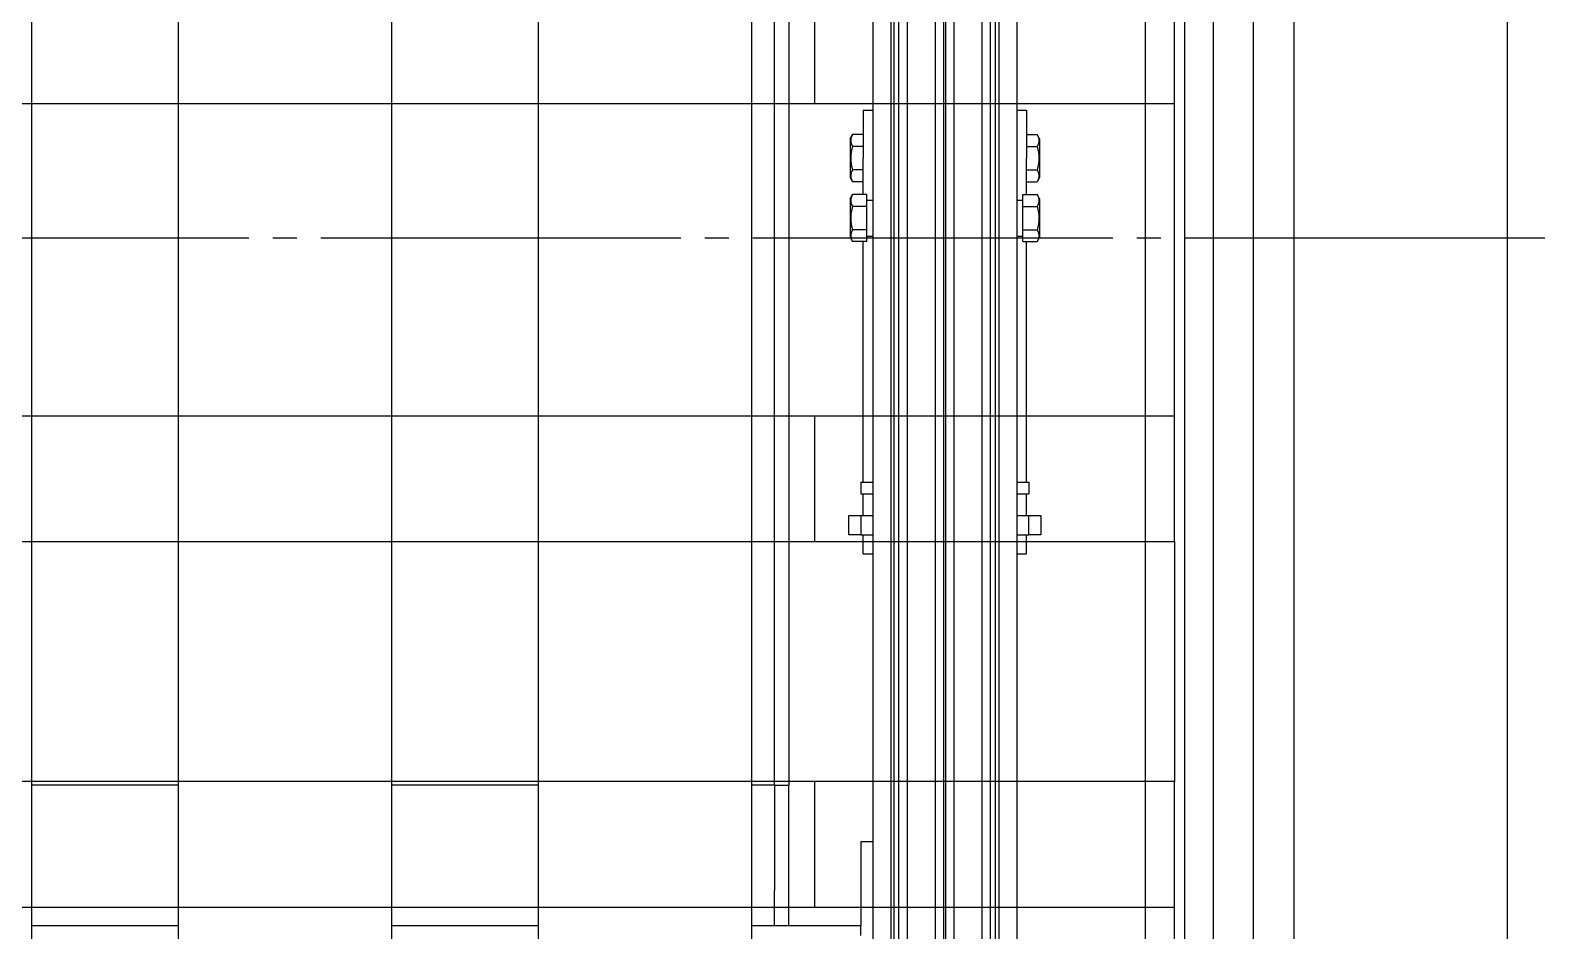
# Model space of a CAD drawing. Header units: millimetres. Extents: x -383313 to -161684, y -117025 to 99224.
# Drawn here: x -332224 to -331590, y 31431 to 31807 of the extents above; entities that cross this region are included whole.
import ezdxf

# ---------------------------------------------------------------- set-up
doc = ezdxf.new("R2010")
doc.units = ezdxf.units.MM
doc.header["$MEASUREMENT"] = 0
doc.linetypes.add('ESKD_shtrihpunktir', pattern=[18, 15, -1, 1, -1])
doc.layers.add('PV-55E8', color=7, linetype='Continuous')
doc.layers.add('Робот', color=30, linetype='Continuous')

# ---------------------------------------------------------------- blocks, each defined once
blk = doc.blocks.new('*U123')
at = {"color": 1, "linetype": 'ESKD_shtrihpunktir', "ltscale": 10}
blk.add_line((15.5, 6.62), (-1484.5, 6.62), dxfattribs=at)
at = {"layer": 'PV-55E8', "color": 3}
for p, q in [((-615, -460.38), (-615, 460.38)), ((-554, -460.38), (-554, 460.38)), ((-465, -460.38), (-465, 460.38)), ((-404, -460.38), (-404, 460.38)), ((-315, -460.38), (-315, 460.38)), ((-264.5, -531.73), (-264.5, 458.27)), ((-257, -531.73), (-257, 458.27)), ((-255.61, 458.27), (-255.61, -531.73)), ((-253.6, 458.27), (-253.6, -531.73)), ((-250.1, 458.27), (-250.1, -531.73)), ((-238.42, 458.27), (-238.42, -531.73)), ((-234.92, 458.27), (-234.92, -531.73)), ((-234.14, 458.27), (-234.14, -531.73)), ((-230.64, 458.27), (-230.64, -531.73)), ((-218.96, 458.27), (-218.96, -531.73)), ((-215.46, 458.27), (-215.46, -531.73)), ((-213.45, 458.27), (-213.45, -531.73)), ((-212, -531.73), (-212, 458.27)), ((-204.5, -531.73), (-204.5, 458.27)), ((-89, 460.38), (-89, -460.38)), ((0, 460.38), (0, -460.38)), ((-151, -463.38), (-151, 413.62)), ((-106, -463.38), (-106, 413.62)), ((-134.5, 398.12), (-134.5, -401.88)), ((-122.5, 398.12), (-122.5, -401.88)), ((-554, 293.27), (-615, 293.27)), ((-404, 293.27), (-465, 293.27)), ((-269.5, 293.27), (-315, 293.27)), ((-305.5, 293.27), (-305.5, 278.62)), ((-299.5, 293.27), (-299.5, 234.62)), ((-269.5, 297.27), (-269.5, 293.27)), ((-269.5, 258.27), (-269.5, 293.27)), ((-305.5, 234.62), (-305.5, 278.62)), ((-264.5, 258.27), (-269.5, 258.27)), ((-554, 234.62), (-615, 234.62)), ((-404, 234.62), (-465, 234.62)), ((-305.5, 234.62), (-315, 234.62)), ((-305.5, 234.62), (-305.5, -107.38)), ((-305.5, 234.62), (-299.5, 234.62)), ((-299.5, -107.38), (-299.5, 234.62)), ((-268.5, 138.27), (-268.5, 130.27)), ((-268.5, 138.27), (-264.5, 138.27)), ((-204.5, 138.27), (-200.5, 138.27)), ((-200.5, 138.27), (-200.5, 130.27)), ((-269.5, 130.27), (-274.5, 130.27)), ((-274.5, 130.27), (-274.5, 122.27)), ((-269.5, 122.27), (-269.5, 130.27)), ((-269.5, 130.27), (-264.5, 130.27)), ((-268.5, 130.27), (-264.5, 130.27)), ((-204.5, 130.27), (-200.5, 130.27)), ((-204.5, 130.27), (-199.5, 130.27)), ((-199.5, 130.27), (-199.5, 122.27)), ((-194.5, 130.27), (-199.5, 130.27)), ((-194.5, 122.27), (-194.5, 130.27)), ((-274.5, 122.27), (-269.5, 122.27)), ((-269.5, 122.27), (-264.5, 122.27)), ((-268.5, 122.27), (-268.5, 113.27)), ((-204.5, 122.27), (-199.5, 122.27)), ((-200.5, 122.27), (-200.5, 113.27)), ((-199.5, 122.27), (-194.5, 122.27)), ((-269.5, 108.27), (-269.5, 113.27)), ((-269.5, 113.27), (-264.5, 113.27)), ((-269.5, 108.27), (-264.5, 108.27)), ((-268.5, 108.27), (-268.5, 8.08)), ((-204.5, 113.27), (-199.5, 113.27)), ((-204.5, 108.27), (-199.5, 108.27)), ((-200.5, 108.27), (-200.5, 8.08)), ((-199.5, 108.27), (-199.5, 113.27)), ((-274, 6.27), (-272.95, 8.08)), ((-267, 8.08), (-272.95, 8.08)), ((-267, 8.08), (-267, 3.18)), ((-202, 8.08), (-202, 3.18)), ((-202, 8.08), (-196.05, 8.08)), ((-195, 6.27), (-196.05, 8.08)), ((-274, -9.73), (-274, 6.27)), ((-267, 3.18), (-272.95, 3.18)), ((-267, 5.77), (-264.5, 5.77)), ((-267, 3.18), (-267, -6.64)), ((-204.5, 5.77), (-202, 5.77)), ((-202, 3.18), (-202, -6.64)), ((-202, 3.18), (-196.05, 3.18)), ((-195, -9.73), (-195, 6.27)), ((-274, -9.73), (-272.95, -11.55)), ((-267, -6.64), (-272.95, -6.64)), ((-267, -11.55), (-272.95, -11.55)), ((-268.5, -11.55), (-268.5, -26.73)), ((-267, -6.64), (-267, -11.55)), ((-267, -9.23), (-264.5, -9.23)), ((-204.5, -9.23), (-202, -9.23)), ((-202, -6.64), (-202, -11.55)), ((-202, -6.64), (-196.05, -6.64)), ((-202, -11.55), (-196.05, -11.55)), ((-200.5, -11.55), (-200.5, -26.73)), ((-195, -9.73), (-196.05, -11.55)), ((-274, -18.73), (-272.95, -16.92)), ((-274, -34.73), (-274, -18.73)), ((-268.5, -16.92), (-272.95, -16.92)), ((-200.5, -16.92), (-196.05, -16.92)), ((-195, -18.73), (-196.05, -16.92)), ((-195, -34.73), (-195, -18.73)), ((-268.5, -21.82), (-272.95, -21.82)), ((-200.5, -21.82), (-196.05, -21.82)), ((-268.5, -31.64), (-272.95, -31.64)), ((-268.5, -46.73), (-268.5, -26.73)), ((-200.5, -46.73), (-200.5, -26.73)), ((-200.5, -31.64), (-196.05, -31.64)), ((-274, -34.73), (-272.95, -36.55)), ((-268.5, -36.55), (-272.95, -36.55)), ((-200.5, -36.55), (-196.05, -36.55)), ((-195, -34.73), (-196.05, -36.55)), ((-268.5, -46.73), (-264.5, -46.73)), ((-204.5, -46.73), (-200.5, -46.73))]:
    blk.add_line(p, q, dxfattribs=at)
for points in [[(-272.95, 3.18), (-274.37, 5.63), (-272.95, 8.08)], [(-196.05, 3.18), (-194.63, 5.63), (-196.05, 8.08)], [(-272.95, -6.64), (-274.37, -1.73), (-272.95, 3.18)], [(-196.05, -6.64), (-194.63, -1.73), (-196.05, 3.18)], [(-272.95, -11.55), (-274.37, -9.09), (-272.95, -6.64)], [(-196.05, -11.55), (-194.63, -9.09), (-196.05, -6.64)], [(-272.95, -21.82), (-274.37, -19.37), (-272.95, -16.92)], [(-196.05, -21.82), (-194.63, -19.37), (-196.05, -16.92)], [(-272.95, -31.64), (-274.37, -26.73), (-272.95, -21.82)], [(-196.05, -31.64), (-194.63, -26.73), (-196.05, -21.82)], [(-272.95, -36.55), (-274.37, -34.09), (-272.95, -31.64)], [(-196.05, -36.55), (-194.63, -34.09), (-196.05, -31.64)]]:
    blk.add_rational_spline(points, [1.22364575665, 1.41294441399, 1.22364575665], degree=2, dxfattribs=at)
blk = doc.blocks.new('Робот ABB IRB660_3.15 (сверху)')
at = {"layer": 'Робот'}
blk.add_circle((0, 0), 3150, dxfattribs=at)
blk = doc.blocks.new('паллета1')
at = {"color": 44}
for p, q in [((335, 600), (282.5, 600)), ((465, 600), (335, 600)), ((335, 600), (335, -600)), ((465, -600), (465, 600)), ((517.5, 600), (465, 600)), ((517.5, 600), (617.5, 600)), ((517.5, -600), (517.5, 600)), ((617.5, 600), (617.5, -600)), ((670, 600), (617.5, 600)), ((780, 600), (670, 600)), ((670, 600), (670, -600)), ((282.5, 450), (335, 450)), ((465, 450), (517.5, 450)), ((617.5, 450), (670, 450))]:
    blk.add_line(p, q, dxfattribs=at)

msp = doc.modelspace()

# ---------------------------------------------------------------- block references
at = {"xscale": -1, "rotation": 180}
msp.add_blockref('*U123', (-331608.07818, 31726.67937), dxfattribs=at)
at = {"color": 2, "rotation": 270}
msp.add_blockref('паллета1', (-332346.83992, 32111.0574), dxfattribs=at)
at = {"layer": 'Робот', "rotation": 180}
msp.add_blockref('Робот ABB IRB660_3.15 (сверху)', (-328754.07698, 33964.72651), dxfattribs=at)

doc.saveas('drawing.dxf')
